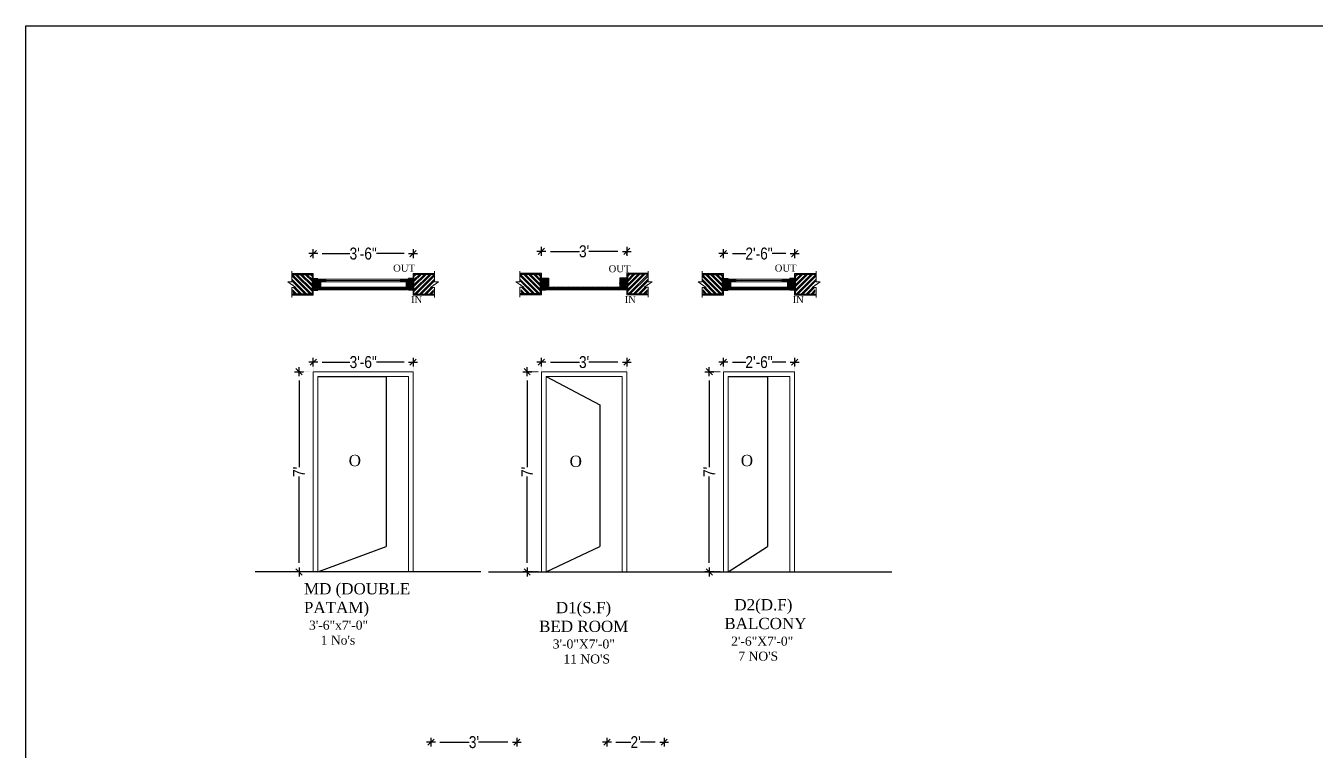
# Model space of a CAD drawing. Extents: x 187966 to 202201, y 659574 to 1343694.
# Drawn here: x 193077 to 193618, y 664201 to 664504 of the extents above; entities that cross this region are included whole.
import ezdxf
from ezdxf.lldxf.tags import DXFTag

# ---------------------------------------------------------------- set-up
doc = ezdxf.new("R2010")
doc.units = 0
doc.header["$MEASUREMENT"] = 0
doc.header["$PDMODE"] = 32
doc.linetypes.add('DOT2', pattern=[3.175, 0, -3.175])
for name, color, linetype, lineweight in [('A-Wall', 7, 'Continuous', 30), ('ar-DOOR-WOOD', 44, 'Continuous', 0), ('AR-TEXT', 163, 'Continuous', 9), ('dim.', 84, 'Continuous', 25), ('DOORS', 255, 'Continuous', 5), ('seal', 8, 'Continuous', 0), ('Text', 55, 'Continuous', 25), ('wall', 1, 'Continuous', 30), ('wall hatch', 253, 'Continuous', 13)]:
    doc.layers.add(name, color=color, linetype=linetype, lineweight=lineweight)
doc.styles.add('AA_05.00', font='ARIALN.TTF', dxfattribs={"height": 5})
doc.styles.get("Standard").update_dxf_attribs({"font": 'stylu.ttf', "height": 7})
tags = doc.linetypes.add('DASHED2', pattern=[0.375, 0.25, -0.125]).pattern_tags.tags
tags[6:7] = [DXFTag(74, 4), DXFTag(75, 0), DXFTag(340, '0'), DXFTag(46, 1.0), DXFTag(50, 0.0), DXFTag(44, 0.0), DXFTag(45, 0.0)]
tags[4:5] = [DXFTag(74, 4), DXFTag(75, 0), DXFTag(340, '0'), DXFTag(46, 1.0), DXFTag(50, 0.0), DXFTag(44, 0.0), DXFTag(45, 0.0)]
doc.dimstyles.new('AA_05.00', dxfattribs={"dimtxt": 5, "dimasz": 3.75, "dimexe": 0.18, "dimexo": 0.0625, "dimgap": 0.09, "dimtad": 0, "dimdec": 1, "dimzin": 0, "dimdsep": 46, "dimlunit": 4, "dimtxsty": 'AA_05.00', "dimblk": 'DIM ARROW', "dimcen": 0.09, "dimclrd": 9, "dimclre": 256, "dimadec": 0, "dimazin": 0, "dimtfac": 1, "dimtdec": 1, "dimtofl": 0, "dimtmove": 0, "dimatfit": 3, "dimfxl": 1, "dimtolj": 1, "dimtzin": 0, "dimlwd": -1, "dimarcsym": 0})
pattern_1 = [(225, (-3859418.1209, 9039102.56186), (0.449012806053, -0.449012806053), []), (225, (-3859418.5699, 9039102.56186), (0.449012806053, -0.449012806053), [0.79375, -0.15875, 0, -0.15875])]
pattern_2 = [(225, (416712.19905, 660215.009), (0.3479856207, -0.3479856207), []), (225, (416711.85107, 660215.009), (0.3479856207, -0.3479856207), [0.6151574803, -0.1230314961, 0, -0.1230314961])]
pattern_3 = [(225, (-3859425.80545, 9039104.3246), (0.449012806053, -0.449012806053), []), (225, (-3859426.25446, 9039104.3246), (0.449012806053, -0.449012806053), [0.79375, -0.15875, 0, -0.15875])]

# ---------------------------------------------------------------- blocks, each defined once
blk = doc.blocks.new('DIM ARROW')
at = {"color": 3, "ltscale": 0.1}
for p, q in [((-0.5, 0), (0.5, 0)), ((-0.35, -0.35), (0.35, 0.35)), ((0, 0.5), (0, -0.5))]:
    blk.add_line(p, q, dxfattribs=at)
blk = doc.blocks.new('*D93')
at = {"layer": 'DEFPOINTS', "color": 0, "ltscale": 0.1, "transparency": 16777216}
for p in [(193196.19, 664359.32), (193191.57, 664275.32), (193196.19, 664275.32)]:
    blk.add_point(p, dxfattribs=at)
at = {"layer": 'dim.', "linetype": 'DOT2', "lineweight": -2, "ltscale": 0.1, "transparency": 16777216}
for p, q in [((193196.12, 664359.32), (193191.39, 664359.32)), ((193196.12, 664275.32), (193191.39, 664275.32))]:
    blk.add_line(p, q, dxfattribs=at)
at = {"layer": 'dim.', "color": 9, "ltscale": 0.1, "transparency": 16777216}
for p, q in [((193191.57, 664355.57), (193191.57, 664319.27)), ((193191.57, 664279.07), (193191.57, 664315.36))]:
    blk.add_line(p, q, dxfattribs=at)
at = {"layer": 'dim.', "color": 9, "ltscale": 0.1, "transparency": 16777216, "xscale": 3.75, "yscale": 3.75, "zscale": 3.75}
for p, rotation in [((193191.57, 664359.32), 90), ((193191.57, 664275.32), 270)]:
    blk.add_blockref('DIM ARROW', p, dxfattribs=dict(at, rotation=rotation))
at = {"layer": 'dim.', "color": 0, "ltscale": 0.1, "transparency": 16777216, "insert": (193191.57, 664317.32), "char_height": 5, "attachment_point": 5, "rotation": 90, "style": 'AA_05.00'}
blk.add_mtext("\\A1;7'", dxfattribs=at)
blk = doc.blocks.new('*D94')
at = {"layer": 'DEFPOINTS', "color": 0, "ltscale": 0.1, "transparency": 16777216}
for p in [(193239.39, 664363.34), (193197.52, 664359.32), (193239.39, 664359.32)]:
    blk.add_point(p, dxfattribs=at)
at = {"layer": 'dim.', "linetype": 'DOT2', "lineweight": -2, "ltscale": 0.1, "transparency": 16777216}
for p, q in [((193197.52, 664359.38), (193197.52, 664363.52)), ((193239.39, 664359.38), (193239.39, 664363.52))]:
    blk.add_line(p, q, dxfattribs=at)
at = {"layer": 'dim.', "color": 9, "ltscale": 0.1, "transparency": 16777216}
for p, q in [((193201.27, 664363.34), (193212.91, 664363.34)), ((193235.64, 664363.34), (193224, 664363.34))]:
    blk.add_line(p, q, dxfattribs=at)
at = {"layer": 'dim.', "color": 9, "ltscale": 0.1, "transparency": 16777216, "xscale": 3.75, "yscale": 3.75, "zscale": 3.75, "rotation": 180}
blk.add_blockref('DIM ARROW', (193197.52, 664363.34), dxfattribs=at)
at = {"layer": 'dim.', "color": 9, "ltscale": 0.1, "transparency": 16777216, "xscale": 3.75, "yscale": 3.75, "zscale": 3.75}
blk.add_blockref('DIM ARROW', (193239.39, 664363.34), dxfattribs=at)
at = {"layer": 'dim.', "color": 0, "ltscale": 0.1, "transparency": 16777216, "insert": (193218.46, 664363.34), "char_height": 5, "attachment_point": 5, "style": 'AA_05.00'}
blk.add_mtext('\\A1;3\'-6"', dxfattribs=at)
blk = doc.blocks.new('*D95')
at = {"layer": 'DEFPOINTS', "color": 0, "ltscale": 0.1, "transparency": 16777216}
for p in [(193197.52, 664408.87), (193239.39, 664408.87), (193239.39, 664408.87)]:
    blk.add_point(p, dxfattribs=at)
at = {"layer": 'dim.', "linetype": 'DOT2', "lineweight": -2, "ltscale": 0.1, "transparency": 16777216}
for p, q in [((193197.52, 664408.94), (193197.52, 664409.05)), ((193239.39, 664408.94), (193239.39, 664409.05))]:
    blk.add_line(p, q, dxfattribs=at)
at = {"layer": 'dim.', "color": 9, "ltscale": 0.1, "transparency": 16777216}
for p, q in [((193201.27, 664408.87), (193212.91, 664408.87)), ((193235.64, 664408.87), (193224, 664408.87))]:
    blk.add_line(p, q, dxfattribs=at)
at = {"layer": 'dim.', "color": 9, "ltscale": 0.1, "transparency": 16777216, "xscale": 3.75, "yscale": 3.75, "zscale": 3.75, "rotation": 180}
blk.add_blockref('DIM ARROW', (193197.52, 664408.87), dxfattribs=at)
at = {"layer": 'dim.', "color": 9, "ltscale": 0.1, "transparency": 16777216, "xscale": 3.75, "yscale": 3.75, "zscale": 3.75}
blk.add_blockref('DIM ARROW', (193239.39, 664408.87), dxfattribs=at)
at = {"layer": 'dim.', "color": 0, "ltscale": 0.1, "transparency": 16777216, "insert": (193218.46, 664408.87), "char_height": 5, "attachment_point": 5, "style": 'AA_05.00'}
blk.add_mtext('\\A1;3\'-6"', dxfattribs=at)
blk = doc.blocks.new('*D96')
at = {"layer": 'DEFPOINTS', "color": 0, "ltscale": 0.1, "transparency": 16777216}
for p in [(193291.93, 664359.32), (193287.31, 664275.32), (193291.93, 664275.32)]:
    blk.add_point(p, dxfattribs=at)
at = {"layer": 'dim.', "linetype": 'DOT2', "lineweight": -2, "ltscale": 0.1, "transparency": 16777216}
for p, q in [((193291.87, 664359.32), (193287.13, 664359.32)), ((193291.87, 664275.32), (193287.13, 664275.32))]:
    blk.add_line(p, q, dxfattribs=at)
at = {"layer": 'dim.', "color": 9, "ltscale": 0.1, "transparency": 16777216}
for p, q in [((193287.31, 664355.57), (193287.31, 664319.27)), ((193287.31, 664279.07), (193287.31, 664315.36))]:
    blk.add_line(p, q, dxfattribs=at)
at = {"layer": 'dim.', "color": 9, "ltscale": 0.1, "transparency": 16777216, "xscale": 3.75, "yscale": 3.75, "zscale": 3.75}
for p, rotation in [((193287.31, 664359.32), 90), ((193287.31, 664275.32), 270)]:
    blk.add_blockref('DIM ARROW', p, dxfattribs=dict(at, rotation=rotation))
at = {"layer": 'dim.', "color": 0, "ltscale": 0.1, "transparency": 16777216, "insert": (193287.31, 664317.32), "char_height": 5, "attachment_point": 5, "rotation": 90, "style": 'AA_05.00'}
blk.add_mtext("\\A1;7'", dxfattribs=at)
blk = doc.blocks.new('*D97')
at = {"layer": 'DEFPOINTS', "color": 0, "ltscale": 0.1, "transparency": 16777216}
for p in [(193329.14, 664363.34), (193293.27, 664359.32), (193329.14, 664359.32)]:
    blk.add_point(p, dxfattribs=at)
at = {"layer": 'dim.', "linetype": 'DOT2', "lineweight": -2, "ltscale": 0.1, "transparency": 16777216}
for p, q in [((193293.27, 664359.38), (193293.27, 664363.52)), ((193329.14, 664359.38), (193329.14, 664363.52))]:
    blk.add_line(p, q, dxfattribs=at)
at = {"layer": 'dim.', "color": 9, "ltscale": 0.1, "transparency": 16777216}
for p, q in [((193297.02, 664363.34), (193309.23, 664363.34)), ((193325.39, 664363.34), (193313.18, 664363.34))]:
    blk.add_line(p, q, dxfattribs=at)
at = {"layer": 'dim.', "color": 9, "ltscale": 0.1, "transparency": 16777216, "xscale": 3.75, "yscale": 3.75, "zscale": 3.75, "rotation": 180}
blk.add_blockref('DIM ARROW', (193293.27, 664363.34), dxfattribs=at)
at = {"layer": 'dim.', "color": 9, "ltscale": 0.1, "transparency": 16777216, "xscale": 3.75, "yscale": 3.75, "zscale": 3.75}
blk.add_blockref('DIM ARROW', (193329.14, 664363.34), dxfattribs=at)
at = {"layer": 'dim.', "color": 0, "ltscale": 0.1, "transparency": 16777216, "insert": (193311.2, 664363.34), "char_height": 5, "attachment_point": 5, "style": 'AA_05.00'}
blk.add_mtext("\\A1;3'", dxfattribs=at)
blk = doc.blocks.new('*D98')
at = {"layer": 'DEFPOINTS', "color": 0, "ltscale": 0.1, "transparency": 16777216}
for p in [(193329.14, 664409.82), (193293.27, 664408.45), (193329.14, 664408.45)]:
    blk.add_point(p, dxfattribs=at)
at = {"layer": 'dim.', "linetype": 'DOT2', "lineweight": -2, "ltscale": 0.1, "transparency": 16777216}
for p, q in [((193293.27, 664408.51), (193293.27, 664410)), ((193329.14, 664408.51), (193329.14, 664410))]:
    blk.add_line(p, q, dxfattribs=at)
at = {"layer": 'dim.', "color": 9, "ltscale": 0.1, "transparency": 16777216}
for p, q in [((193297.02, 664409.82), (193309.23, 664409.82)), ((193325.39, 664409.82), (193313.18, 664409.82))]:
    blk.add_line(p, q, dxfattribs=at)
at = {"layer": 'dim.', "color": 9, "ltscale": 0.1, "transparency": 16777216, "xscale": 3.75, "yscale": 3.75, "zscale": 3.75, "rotation": 180}
blk.add_blockref('DIM ARROW', (193293.27, 664409.82), dxfattribs=at)
at = {"layer": 'dim.', "color": 9, "ltscale": 0.1, "transparency": 16777216, "xscale": 3.75, "yscale": 3.75, "zscale": 3.75}
blk.add_blockref('DIM ARROW', (193329.14, 664409.82), dxfattribs=at)
at = {"layer": 'dim.', "color": 0, "ltscale": 0.1, "transparency": 16777216, "insert": (193311.2, 664409.82), "char_height": 5, "attachment_point": 5, "style": 'AA_05.00'}
blk.add_mtext("\\A1;3'", dxfattribs=at)
blk = doc.blocks.new('*D99')
at = {"layer": 'DEFPOINTS', "color": 0, "ltscale": 0.1, "transparency": 16777216}
for p in [(193368.34, 664359.32), (193363.72, 664275.32), (193368.34, 664275.32)]:
    blk.add_point(p, dxfattribs=at)
at = {"layer": 'dim.', "linetype": 'DOT2', "lineweight": -2, "ltscale": 0.1, "transparency": 16777216}
for p, q in [((193368.28, 664359.32), (193363.54, 664359.32)), ((193368.28, 664275.32), (193363.54, 664275.32))]:
    blk.add_line(p, q, dxfattribs=at)
at = {"layer": 'dim.', "color": 9, "ltscale": 0.1, "transparency": 16777216}
for p, q in [((193363.72, 664355.57), (193363.72, 664319.27)), ((193363.72, 664279.07), (193363.72, 664315.36))]:
    blk.add_line(p, q, dxfattribs=at)
at = {"layer": 'dim.', "color": 9, "ltscale": 0.1, "transparency": 16777216, "xscale": 3.75, "yscale": 3.75, "zscale": 3.75}
for p, rotation in [((193363.72, 664359.32), 90), ((193363.72, 664275.32), 270)]:
    blk.add_blockref('DIM ARROW', p, dxfattribs=dict(at, rotation=rotation))
at = {"layer": 'dim.', "color": 0, "ltscale": 0.1, "transparency": 16777216, "insert": (193363.72, 664317.32), "char_height": 5, "attachment_point": 5, "rotation": 90, "style": 'AA_05.00'}
blk.add_mtext("\\A1;7'", dxfattribs=at)
blk = doc.blocks.new('*D100')
at = {"layer": 'DEFPOINTS', "color": 0, "ltscale": 0.1, "transparency": 16777216}
for p in [(193399.55, 664363.34), (193369.68, 664359.32), (193399.55, 664359.32)]:
    blk.add_point(p, dxfattribs=at)
at = {"layer": 'dim.', "linetype": 'DOT2', "lineweight": -2, "ltscale": 0.1, "transparency": 16777216}
for p, q in [((193369.68, 664359.38), (193369.68, 664363.52)), ((193399.55, 664359.38), (193399.55, 664363.52))]:
    blk.add_line(p, q, dxfattribs=at)
at = {"layer": 'dim.', "color": 9, "ltscale": 0.1, "transparency": 16777216}
for p, q in [((193373.43, 664363.34), (193379.03, 664363.34)), ((193395.8, 664363.34), (193390.19, 664363.34))]:
    blk.add_line(p, q, dxfattribs=at)
at = {"layer": 'dim.', "color": 9, "ltscale": 0.1, "transparency": 16777216, "xscale": 3.75, "yscale": 3.75, "zscale": 3.75, "rotation": 180}
blk.add_blockref('DIM ARROW', (193369.68, 664363.34), dxfattribs=at)
at = {"layer": 'dim.', "color": 9, "ltscale": 0.1, "transparency": 16777216, "xscale": 3.75, "yscale": 3.75, "zscale": 3.75}
blk.add_blockref('DIM ARROW', (193399.55, 664363.34), dxfattribs=at)
at = {"layer": 'dim.', "color": 0, "ltscale": 0.1, "transparency": 16777216, "insert": (193384.61, 664363.34), "char_height": 5, "attachment_point": 5, "style": 'AA_05.00'}
blk.add_mtext('\\A1;2\'-6"', dxfattribs=at)
blk = doc.blocks.new('*D101')
at = {"layer": 'DEFPOINTS', "color": 0, "ltscale": 0.1, "transparency": 16777216}
for p in [(193369.68, 664408.87), (193399.55, 664408.87), (193399.55, 664408.87)]:
    blk.add_point(p, dxfattribs=at)
at = {"layer": 'dim.', "linetype": 'DOT2', "lineweight": -2, "ltscale": 0.1, "transparency": 16777216}
for p, q in [((193369.68, 664408.94), (193369.68, 664409.05)), ((193399.55, 664408.94), (193399.55, 664409.05))]:
    blk.add_line(p, q, dxfattribs=at)
at = {"layer": 'dim.', "color": 9, "ltscale": 0.1, "transparency": 16777216}
for p, q in [((193373.43, 664408.87), (193379.03, 664408.87)), ((193395.8, 664408.87), (193390.19, 664408.87))]:
    blk.add_line(p, q, dxfattribs=at)
at = {"layer": 'dim.', "color": 9, "ltscale": 0.1, "transparency": 16777216, "xscale": 3.75, "yscale": 3.75, "zscale": 3.75, "rotation": 180}
blk.add_blockref('DIM ARROW', (193369.68, 664408.87), dxfattribs=at)
at = {"layer": 'dim.', "color": 9, "ltscale": 0.1, "transparency": 16777216, "xscale": 3.75, "yscale": 3.75, "zscale": 3.75}
blk.add_blockref('DIM ARROW', (193399.55, 664408.87), dxfattribs=at)
at = {"layer": 'dim.', "color": 0, "ltscale": 0.1, "transparency": 16777216, "insert": (193384.61, 664408.87), "char_height": 5, "attachment_point": 5, "style": 'AA_05.00'}
blk.add_mtext('\\A1;2\'-6"', dxfattribs=at)
blk = doc.blocks.new('*D142')
at = {"layer": 'DEFPOINTS', "color": 0, "ltscale": 0.1, "transparency": 16777216}
for p in [(193246.95, 664203.88), (193282.95, 664203.88), (193282.95, 664203.88)]:
    blk.add_point(p, dxfattribs=at)
at = {"layer": 'dim.', "linetype": 'DOT2', "lineweight": -2, "ltscale": 0.1, "transparency": 16777216}
for p, q in [((193246.95, 664203.94), (193246.95, 664204.06)), ((193282.95, 664203.94), (193282.95, 664204.06))]:
    blk.add_line(p, q, dxfattribs=at)
at = {"layer": 'dim.', "color": 9, "ltscale": 0.1, "transparency": 16777216}
for p, q in [((193250.7, 664203.88), (193262.97, 664203.88)), ((193279.2, 664203.88), (193266.92, 664203.88))]:
    blk.add_line(p, q, dxfattribs=at)
at = {"layer": 'dim.', "color": 9, "ltscale": 0.1, "transparency": 16777216, "xscale": 3.75, "yscale": 3.75, "zscale": 3.75, "rotation": 180}
blk.add_blockref('DIM ARROW', (193246.95, 664203.88), dxfattribs=at)
at = {"layer": 'dim.', "color": 9, "ltscale": 0.1, "transparency": 16777216, "xscale": 3.75, "yscale": 3.75, "zscale": 3.75}
blk.add_blockref('DIM ARROW', (193282.95, 664203.88), dxfattribs=at)
at = {"layer": 'dim.', "color": 0, "ltscale": 0.1, "transparency": 16777216, "insert": (193264.95, 664203.88), "char_height": 5, "attachment_point": 5, "style": 'AA_05.00'}
blk.add_mtext("\\A1;3'", dxfattribs=at)
blk = doc.blocks.new('*D151')
at = {"layer": 'DEFPOINTS', "color": 0, "ltscale": 0.1, "transparency": 16777216}
for p in [(193320.81, 664203.88), (193344.8, 664203.88), (193344.8, 664203.88)]:
    blk.add_point(p, dxfattribs=at)
at = {"layer": 'dim.', "linetype": 'DOT2', "lineweight": -2, "ltscale": 0.1, "transparency": 16777216}
for p, q in [((193320.81, 664203.94), (193320.81, 664204.06)), ((193344.8, 664203.94), (193344.8, 664204.06))]:
    blk.add_line(p, q, dxfattribs=at)
at = {"layer": 'dim.', "color": 9, "ltscale": 0.1, "transparency": 16777216}
for p, q in [((193324.56, 664203.88), (193330.8, 664203.88)), ((193341.05, 664203.88), (193334.82, 664203.88))]:
    blk.add_line(p, q, dxfattribs=at)
at = {"layer": 'dim.', "color": 9, "ltscale": 0.1, "transparency": 16777216, "xscale": 3.75, "yscale": 3.75, "zscale": 3.75, "rotation": 180}
blk.add_blockref('DIM ARROW', (193320.81, 664203.88), dxfattribs=at)
at = {"layer": 'dim.', "color": 9, "ltscale": 0.1, "transparency": 16777216, "xscale": 3.75, "yscale": 3.75, "zscale": 3.75}
blk.add_blockref('DIM ARROW', (193344.8, 664203.88), dxfattribs=at)
at = {"layer": 'dim.', "color": 0, "ltscale": 0.1, "transparency": 16777216, "insert": (193332.81, 664203.88), "char_height": 5, "attachment_point": 5, "style": 'AA_05.00'}
blk.add_mtext("\\A1;2'", dxfattribs=at)

msp = doc.modelspace()

# ---------------------------------------------------------------- hatches: boundary and pattern name
at = {"layer": 'ar-DOOR-WOOD'}
h = msp.add_hatch(dxfattribs=at)
h.set_pattern_fill('ANSI35', color=256, scale=0.1, angle=180, style=0)
h.set_pattern_definition(pattern_1)
h.paths.add_polyline_path([(193197.52, 664393.57), (193199.49, 664393.57), (193199.49, 664395.15), (193200.48, 664395.15), (193200.48, 664396.92), (193199.49, 664396.92), (193199.49, 664398.49), (193197.52, 664398.49)])
h = msp.add_hatch(dxfattribs=at)
h.set_pattern_fill('ANSI35', color=256, scale=0.1, angle=180, style=0)
h.set_pattern_definition(pattern_1)
h.paths.add_polyline_path([(193239.39, 664398.49), (193237.43, 664398.49), (193237.43, 664396.92), (193236.44, 664396.92), (193236.44, 664394.95), (193237.43, 664394.95), (193237.43, 664393.57), (193239.39, 664393.57)])
h = msp.add_hatch(dxfattribs=at)
h.set_pattern_fill('ANSI35', color=256, scale=0.1, angle=180, style=0)
h.set_pattern_definition(pattern_3)
h.paths.add_polyline_path([(193296.22, 664398.55), (193293.27, 664398.55), (193293.27, 664393.63), (193295.24, 664393.63), (193295.24, 664395.21), (193296.22, 664395.21)])
h = msp.add_hatch(dxfattribs=at)
h.set_pattern_fill('ANSI35', color=256, scale=0.1, angle=180, style=0)
h.set_pattern_definition(pattern_3)
h.paths.add_polyline_path([(193329.14, 664398.55), (193326.18, 664398.55), (193326.18, 664395.01), (193327.17, 664395.01), (193327.17, 664393.63), (193329.14, 664393.63)])
h = msp.add_hatch(dxfattribs=at)
h.set_pattern_fill('ANSI35', color=256, scale=0.1, angle=180, style=0)
h.set_pattern_definition([(225, (-3859245.968, 9039102.56186), (0.449012806053, -0.449012806053), []), (225, (-3859246.417, 9039102.56186), (0.449012806053, -0.449012806053), [0.79375, -0.15875, 0, -0.15875])])
h.paths.add_polyline_path([(193369.68, 664393.57), (193371.65, 664393.57), (193371.65, 664395.15), (193372.63, 664395.15), (193372.63, 664396.92), (193371.65, 664396.92), (193371.65, 664398.49), (193369.68, 664398.49)])
h = msp.add_hatch(dxfattribs=at)
h.set_pattern_fill('ANSI35', color=256, scale=0.1, angle=180, style=0)
h.set_pattern_definition([(225, (-3859257.968, 9039102.56186), (0.449012806053, -0.449012806053), []), (225, (-3859258.417, 9039102.56186), (0.449012806053, -0.449012806053), [0.79375, -0.15875, 0, -0.15875])])
h.paths.add_polyline_path([(193399.55, 664398.49), (193397.58, 664398.49), (193397.58, 664396.92), (193396.59, 664396.92), (193396.59, 664394.95), (193397.58, 664394.95), (193397.58, 664393.57), (193399.55, 664393.57)])
h = msp.add_hatch(dxfattribs=at)
h.set_pattern_fill('ANSI35', color=256, scale=1.968504, angle=180, style=0)
h.set_pattern_definition(pattern_2)
h.paths.add_polyline_path([(193199.81, 664397.05), (193199.81, 664398.2), (193202.76, 664398.2), (193202.76, 664397.63), (193202.76, 664397.39), (193202.76, 664397.05)])
h = msp.add_hatch(dxfattribs=at)
h.set_pattern_fill('ANSI35', color=256, scale=1.968504, angle=180, style=0)
h.set_pattern_definition(pattern_2)
h.paths.add_polyline_path([(193199.81, 664394.81), (193199.81, 664393.67), (193237.11, 664393.75), (193237.11, 664394.32), (193237.11, 664394.48), (193237.11, 664394.81)])
h = msp.add_hatch(dxfattribs=at)
h.set_pattern_fill('ANSI35', color=256, scale=1.968504, angle=180, style=0)
h.set_pattern_definition([(225, (416746.54944, 660215.009), (0.3479856207, -0.3479856207), []), (225, (416746.20146, 660215.009), (0.3479856207, -0.3479856207), [0.6151574803, -0.1230314961, 0, -0.1230314961])])
h.paths.add_polyline_path([(193234.16, 664397.05), (193234.16, 664398.2), (193237.11, 664398.2), (193237.11, 664397.63), (193237.11, 664397.39), (193237.11, 664397.05)])
h = msp.add_hatch(dxfattribs=at)
h.set_pattern_fill('ANSI35', color=256, scale=0.1, angle=180, style=0)
h.set_pattern_definition(pattern_3)
h.paths.add_polyline_path([(193326.85, 664393.73), (193326.85, 664394.87), (193295.55, 664394.87), (193295.55, 664393.73)])
h = msp.add_hatch(dxfattribs=at)
h.set_pattern_fill('ANSI35', color=256, scale=1.968504, angle=180, style=0)
h.set_pattern_definition([(225, (416884.35197, 660215.009), (0.3479856207, -0.3479856207), []), (225, (416884.004, 660215.009), (0.3479856207, -0.3479856207), [0.6151574803, -0.1230314961, 0, -0.1230314961])])
h.paths.add_polyline_path([(193371.96, 664397.05), (193371.96, 664398.2), (193374.91, 664398.2), (193374.91, 664397.63), (193374.91, 664397.39), (193374.91, 664397.05)])
h = msp.add_hatch(dxfattribs=at)
h.set_pattern_fill('ANSI35', color=256, scale=1.968504, angle=180, style=0)
h.set_pattern_definition([(225, (416872.35197, 660215.009), (0.3479856207, -0.3479856207), []), (225, (416872.004, 660215.009), (0.3479856207, -0.3479856207), [0.6151574803, -0.1230314961, 0, -0.1230314961])])
h.paths.add_polyline_path([(193371.96, 664394.81), (193371.96, 664393.67), (193397.26, 664393.75), (193397.26, 664394.32), (193397.26, 664394.48), (193397.26, 664394.81)])
h = msp.add_hatch(dxfattribs=at)
h.set_pattern_fill('ANSI35', color=256, scale=1.968504, angle=180, style=0)
h.set_pattern_definition([(225, (416906.70236, 660215.009), (0.3479856207, -0.3479856207), []), (225, (416906.3544, 660215.009), (0.3479856207, -0.3479856207), [0.6151574803, -0.1230314961, 0, -0.1230314961])])
h.paths.add_polyline_path([(193394.31, 664397.05), (193394.31, 664398.2), (193397.26, 664398.2), (193397.26, 664397.63), (193397.26, 664397.39), (193397.26, 664397.05)])
at = {"layer": 'wall hatch'}
h = msp.add_hatch(dxfattribs=at)
h.set_pattern_fill('ANSI32', color=256, scale=3.937008, style=0)
h.set_pattern_definition([(135, (418067.4922, 668582.093), (1.043956862, 1.043956862), []), (135, (418066.7962, 668582.093), (1.043956862, 1.043956862), [])])
h.paths.add_polyline_path([(193190.21, 664394.72), (193188.76, 664395.72), (193188.6, 664400.17), (193197.13, 664400.17), (193197.13, 664391.9), (193188.89, 664391.9), (193188.79, 664394.72), (193189.31, 664394.72)])
h = msp.add_hatch(dxfattribs=at)
h.set_pattern_fill('ANSI32', color=256, scale=3.937008, style=0)
h.set_pattern_definition([(45, (-31630.5729, 668582.093), (-1.043956862, 1.043956862), []), (45, (-31629.8769, 668582.093), (-1.043956862, 1.043956862), [])])
h.paths.add_polyline_path([(193246.71, 664394.72), (193248.16, 664395.72), (193248.32, 664400.17), (193239.79, 664400.17), (193239.79, 664391.9), (193248.03, 664391.9), (193248.13, 664394.72), (193247.61, 664394.72)])
h = msp.add_hatch(dxfattribs=at)
h.set_pattern_fill('ANSI32', color=256, scale=3.937008, style=0)
h.set_pattern_definition([(135, (418163.2344, 668582.1557), (1.043956862, 1.043956862), []), (135, (418162.5385, 668582.1557), (1.043956862, 1.043956862), [])])
h.paths.add_polyline_path([(193285.95, 664394.78), (193284.5, 664395.78), (193284.34, 664400.23), (193292.87, 664400.23), (193292.87, 664391.96), (193284.63, 664391.96), (193284.53, 664394.78), (193285.06, 664394.78)])
h = msp.add_hatch(dxfattribs=at)
h.set_pattern_fill('ANSI32', color=256, scale=3.937008, style=0)
h.set_pattern_definition([(45, (-31540.8306, 668582.1557), (-1.043956862, 1.043956862), []), (45, (-31540.1346, 668582.1557), (-1.043956862, 1.043956862), [])])
h.paths.add_polyline_path([(193336.45, 664394.78), (193337.91, 664395.78), (193338.06, 664400.23), (193329.53, 664400.23), (193329.53, 664391.96), (193337.77, 664391.96), (193337.87, 664394.78), (193337.35, 664394.78)])
h = msp.add_hatch(dxfattribs=at)
h.set_pattern_fill('ANSI32', color=256, scale=3.937008, style=0)
h.set_pattern_definition([(135, (418239.6451, 668582.093), (1.043956862, 1.043956862), []), (135, (418238.9491, 668582.093), (1.043956862, 1.043956862), [])])
h.paths.add_polyline_path([(193362.36, 664394.72), (193360.91, 664395.72), (193360.75, 664400.17), (193369.28, 664400.17), (193369.28, 664391.9), (193361.04, 664391.9), (193360.94, 664394.72), (193361.47, 664394.72)])
h = msp.add_hatch(dxfattribs=at)
h.set_pattern_fill('ANSI32', color=256, scale=3.937008, style=0)
h.set_pattern_definition([(45, (-31470.42, 668582.093), (-1.043956862, 1.043956862), []), (45, (-31469.724, 668582.093), (-1.043956862, 1.043956862), [])])
h.paths.add_polyline_path([(193406.86, 664394.72), (193408.32, 664395.72), (193408.47, 664400.17), (193399.94, 664400.17), (193399.94, 664391.9), (193408.18, 664391.9), (193408.28, 664394.72), (193407.76, 664394.72)])

# ---------------------------------------------------------------- linework, layer by layer
at = {"layer": 'A-Wall'}
msp.add_lwpolyline([(193076.85, 664504.47), (194699.74, 664504.47), (194699.74, 663830.69), (193076.85, 663830.69)], close=True, dxfattribs=at)
at = {"layer": 'ar-DOOR-WOOD'}
for p, q in [((193202.76, 664397.63), (193234.16, 664397.63)), ((193374.91, 664397.63), (193394.31, 664397.63))]:
    msp.add_line(p, q, dxfattribs=at)
at = {"layer": 'DOORS'}
for p, q in [((193197.52, 664275.32), (193197.52, 664359.32)), ((193197.52, 664359.32), (193239.39, 664359.32)), ((193199.49, 664275.32), (193199.49, 664357.35)), ((193199.49, 664357.35), (193237.43, 664357.35)), ((193237.43, 664275.32), (193237.43, 664357.35)), ((193239.39, 664275.32), (193239.39, 664359.32)), ((193293.27, 664275.32), (193293.27, 664359.32)), ((193293.27, 664359.32), (193329.14, 664359.32)), ((193295.24, 664275.32), (193295.24, 664357.35)), ((193295.24, 664357.35), (193327.17, 664357.35)), ((193327.17, 664275.32), (193327.17, 664357.35)), ((193329.14, 664275.32), (193329.14, 664359.32)), ((193369.68, 664275.32), (193369.68, 664359.32)), ((193369.68, 664359.32), (193399.55, 664359.32)), ((193371.65, 664275.32), (193371.65, 664357.35)), ((193371.65, 664357.35), (193397.58, 664357.35)), ((193397.58, 664275.32), (193397.58, 664357.35)), ((193399.55, 664275.32), (193399.55, 664359.32))]:
    msp.add_line(p, q, dxfattribs=at)
at = {"layer": 'seal', "lineweight": 25, "ltscale": 0.005}
for p, q in [((193267.83, 664275.32), (193173.1, 664275.32)), ((193271.1, 664275.32), (193440.41, 664275.32))]:
    msp.add_line(p, q, dxfattribs=at)
at = {"layer": 'Text', "linetype": 'DASHED2', "lineweight": -2, "ltscale": 5}
for p, q in [((193199.49, 664357.35), (193228.09, 664357.27)), ((193228.09, 664357.27), (193228.09, 664286.05)), ((193295.24, 664357.35), (193317.83, 664345.4)), ((193371.65, 664357.35), (193388.24, 664357.27)), ((193388.24, 664357.27), (193388.24, 664286.05)), ((193317.83, 664345.4), (193317.83, 664286.05)), ((193199.49, 664275.32), (193228.09, 664286.05)), ((193295.24, 664275.32), (193317.83, 664286.05)), ((193371.65, 664275.32), (193388.24, 664286.05))]:
    msp.add_line(p, q, dxfattribs=at)
at = {"layer": 'wall', "lineweight": 5}
for p, q in [((193188.53, 664401.46), (193188.53, 664397.03)), ((193188.53, 664400.56), (193197.52, 664400.56)), ((193197.52, 664400.56), (193197.52, 664391.5)), ((193248.39, 664400.56), (193239.39, 664400.56)), ((193239.39, 664400.56), (193239.39, 664391.5)), ((193248.39, 664401.46), (193248.39, 664397.03)), ((193284.27, 664401.52), (193284.27, 664397.09)), ((193284.27, 664400.62), (193293.27, 664400.62)), ((193293.27, 664400.62), (193293.27, 664391.57)), ((193338.13, 664400.62), (193329.14, 664400.62)), ((193329.14, 664400.62), (193329.14, 664391.57)), ((193338.13, 664401.52), (193338.13, 664397.09)), ((193360.68, 664401.46), (193360.68, 664397.03)), ((193360.68, 664400.56), (193369.68, 664400.56)), ((193369.68, 664400.56), (193369.68, 664391.5)), ((193408.54, 664400.56), (193399.55, 664400.56)), ((193399.55, 664400.56), (193399.55, 664391.5)), ((193408.54, 664401.46), (193408.54, 664397.03)), ((193188.53, 664397.03), (193186.85, 664397.03)), ((193186.85, 664397.03), (193190.21, 664394.72)), ((193188.53, 664394.72), (193188.53, 664390.5)), ((193190.21, 664394.72), (193188.53, 664394.72)), ((193199.81, 664398.2), (193237.11, 664398.2)), ((193199.81, 664398.2), (193199.81, 664397.05)), ((193237.11, 664397.05), (193199.81, 664397.05)), ((193237.11, 664394.81), (193199.81, 664394.81)), ((193199.81, 664394.81), (193199.81, 664393.67)), ((193199.81, 664393.67), (193237.11, 664393.67)), ((193202.76, 664397.05), (193202.76, 664398.2)), ((193234.16, 664397.05), (193234.16, 664398.2)), ((193237.11, 664398.2), (193237.11, 664397.05)), ((193237.11, 664394.81), (193237.11, 664393.67)), ((193250.07, 664397.03), (193246.71, 664394.72)), ((193246.71, 664394.72), (193248.39, 664394.72)), ((193248.39, 664397.03), (193250.07, 664397.03)), ((193248.39, 664394.72), (193248.39, 664390.5)), ((193284.27, 664397.09), (193282.59, 664397.09)), ((193282.59, 664397.09), (193285.95, 664394.78)), ((193284.27, 664394.78), (193284.27, 664390.56)), ((193285.95, 664394.78), (193284.27, 664394.78)), ((193326.85, 664394.87), (193295.55, 664394.87)), ((193295.55, 664393.73), (193295.55, 664394.87)), ((193295.55, 664393.73), (193326.85, 664393.73)), ((193326.85, 664393.73), (193326.85, 664394.87)), ((193339.81, 664397.09), (193336.45, 664394.78)), ((193336.45, 664394.78), (193338.13, 664394.78)), ((193338.13, 664397.09), (193339.81, 664397.09)), ((193338.13, 664394.78), (193338.13, 664390.56)), ((193360.68, 664397.03), (193359, 664397.03)), ((193359, 664397.03), (193362.36, 664394.72)), ((193360.68, 664394.72), (193360.68, 664390.5)), ((193362.36, 664394.72), (193360.68, 664394.72)), ((193371.96, 664398.2), (193397.26, 664398.2)), ((193371.96, 664398.2), (193371.96, 664397.05)), ((193397.26, 664397.05), (193371.96, 664397.05)), ((193397.26, 664394.81), (193371.96, 664394.81)), ((193371.96, 664394.81), (193371.96, 664393.67)), ((193371.96, 664393.67), (193397.26, 664393.67)), ((193374.91, 664397.05), (193374.91, 664398.2)), ((193394.31, 664397.05), (193394.31, 664398.2)), ((193397.26, 664398.2), (193397.26, 664397.05)), ((193397.26, 664394.81), (193397.26, 664393.67)), ((193410.22, 664397.03), (193406.86, 664394.72)), ((193406.86, 664394.72), (193408.54, 664394.72)), ((193408.54, 664397.03), (193410.22, 664397.03)), ((193408.54, 664394.72), (193408.54, 664390.5)), ((193197.52, 664391.5), (193188.53, 664391.5)), ((193239.39, 664391.5), (193248.39, 664391.5)), ((193293.27, 664391.57), (193284.27, 664391.57)), ((193329.14, 664391.57), (193338.13, 664391.57)), ((193369.68, 664391.5), (193360.68, 664391.5)), ((193399.55, 664391.5), (193408.54, 664391.5))]:
    msp.add_line(p, q, dxfattribs=at)
at = {"layer": 'wall'}
for p, q in [((193188.53, 664400.17), (193197.13, 664400.17)), ((193197.13, 664391.9), (193197.13, 664400.17)), ((193197.52, 664398.49), (193199.49, 664398.49)), ((193197.52, 664398.49), (193197.52, 664393.57)), ((193199.49, 664396.92), (193199.49, 664398.49)), ((193239.39, 664398.49), (193237.43, 664398.49)), ((193237.43, 664396.92), (193237.43, 664398.49)), ((193239.39, 664398.49), (193239.39, 664393.57)), ((193248.39, 664400.17), (193239.79, 664400.17)), ((193239.79, 664391.9), (193239.79, 664400.17)), ((193284.27, 664400.23), (193292.87, 664400.23)), ((193292.87, 664391.96), (193292.87, 664400.23)), ((193293.27, 664398.55), (193296.22, 664398.55)), ((193293.27, 664398.55), (193293.27, 664393.63)), ((193296.22, 664398.55), (193296.22, 664395.21)), ((193329.14, 664398.55), (193326.18, 664398.55)), ((193326.18, 664398.55), (193326.18, 664395.01)), ((193329.14, 664398.55), (193329.14, 664393.63)), ((193338.13, 664400.23), (193329.53, 664400.23)), ((193329.53, 664391.96), (193329.53, 664400.23)), ((193360.68, 664400.17), (193369.28, 664400.17)), ((193369.28, 664391.9), (193369.28, 664400.17)), ((193369.68, 664398.49), (193371.65, 664398.49)), ((193369.68, 664398.49), (193369.68, 664393.57)), ((193371.65, 664396.92), (193371.65, 664398.49)), ((193399.55, 664398.49), (193397.58, 664398.49)), ((193397.58, 664396.92), (193397.58, 664398.49)), ((193399.55, 664398.49), (193399.55, 664393.57)), ((193408.54, 664400.17), (193399.94, 664400.17)), ((193399.94, 664391.9), (193399.94, 664400.17)), ((193197.52, 664393.57), (193199.49, 664393.57)), ((193199.49, 664396.92), (193200.48, 664396.92)), ((193199.49, 664395.15), (193199.49, 664393.57)), ((193199.49, 664395.15), (193200.48, 664395.15)), ((193200.48, 664396.92), (193200.48, 664395.15)), ((193236.44, 664396.92), (193236.44, 664394.95)), ((193236.44, 664396.92), (193237.43, 664396.92)), ((193237.43, 664394.95), (193236.44, 664394.95)), ((193237.43, 664394.95), (193237.43, 664393.57)), ((193239.39, 664393.57), (193237.43, 664393.57)), ((193293.27, 664393.63), (193295.24, 664393.63)), ((193295.24, 664395.21), (193295.24, 664393.63)), ((193295.24, 664395.21), (193296.22, 664395.21)), ((193327.17, 664395.01), (193326.18, 664395.01)), ((193327.17, 664395.01), (193327.17, 664393.63)), ((193329.14, 664393.63), (193327.17, 664393.63)), ((193369.68, 664393.57), (193371.65, 664393.57)), ((193371.65, 664396.92), (193372.63, 664396.92)), ((193371.65, 664395.15), (193371.65, 664393.57)), ((193371.65, 664395.15), (193372.63, 664395.15)), ((193372.63, 664396.92), (193372.63, 664395.15)), ((193396.59, 664396.92), (193396.59, 664394.95)), ((193396.59, 664396.92), (193397.58, 664396.92)), ((193397.58, 664394.95), (193396.59, 664394.95)), ((193397.58, 664394.95), (193397.58, 664393.57)), ((193399.55, 664393.57), (193397.58, 664393.57)), ((193197.13, 664391.9), (193188.53, 664391.9)), ((193239.79, 664391.9), (193248.39, 664391.9)), ((193292.87, 664391.96), (193284.27, 664391.96)), ((193329.53, 664391.96), (193338.13, 664391.96)), ((193369.28, 664391.9), (193360.68, 664391.9)), ((193399.94, 664391.9), (193408.54, 664391.9))]:
    msp.add_line(p, q, dxfattribs=at)

# ---------------------------------------------------------------- texts
at = {"layer": 'AR-TEXT', "char_height": 4.7244, "attachment_point": 1}
for s, insert, width in [('\\pi0.4443;{\\fTimes New Roman|b0|i0|c0|p18;MD (DOUBLE \\PPATAM)\\P\\pi2.57;\\H0.8x;3\'-6"x7\'-0"\\P\\pi7.4561;1 No\'s}', (193193.15, 664270.63, -19463.01), 77.0789), ('\\pi11.28;{\\fTimes New Roman|b0|i0|c0|p18;D1(S.F)\\P\\pi4.235;BED ROOM\\P\\pi9.978;\\H0.8x;3\'-0"X7\'-0"\\P\\pi14.43;11 NO\'S}', (193288.06, 664262.72), 44.835), ('\\pi0.63061;{\\fTimes New Roman|b0|i0|c0|p18;  D2(D.F)\\P\\pi0;BALCONY\\P\\H0.8x;  2\'-6"X7\'-0"\\P\\pi4.43; 7 NO\'S}', (193370.05, 664263.92), 54.8807)]:
    msp.add_mtext(s, dxfattribs=dict(at, insert=insert, width=width))
at = {"layer": 'Text', "char_height": 5.9055, "width": 1.4334, "attachment_point": 3}
for s, insert in [('{\\fTimes New Roman|b0|i0|c0|p18;\\H0.5x;OUT}', (193240.21, 664404.28)), ('{\\fTimes New Roman|b0|i0|c0|p18;\\H0.5x;OUT}', (193330.65, 664404.02)), ('{\\fTimes New Roman|b0|i0|c0|p18;\\H0.5x;OUT}', (193400.37, 664404.28)), ('{\\fTimes New Roman|b0|i0|c0|p18;\\H0.5x;IN}', (193243.26, 664391.07)), ('{\\fTimes New Roman|b0|i0|c0|p18;\\H0.5x;IN}', (193332.93, 664391.08)), ('{\\fTimes New Roman|b0|i0|c0|p18;\\H0.5x;IN}', (193403.41, 664391.07))]:
    msp.add_mtext(s, dxfattribs=dict(at, insert=insert))
at = {"layer": 'Text', "ltscale": 5, "char_height": 4.7343, "width": 5.4871, "attachment_point": 7, "rotation": 0.0765}
for insert in [(193212.38, 664319.62), (193305.12, 664319.29), (193376.96, 664319.62)]:
    msp.add_mtext('\\A1;{\\fTimes New Roman|b0|i0|c0|p18;O}', dxfattribs=dict(at, insert=insert))

# ---------------------------------------------------------------- dimensions: what is measured, and where the dimension line sits
at = {"layer": 'dim.', "ltscale": 0.1}
for base, p1, p2, picture, middle in [((193239.39, 664408.87), (193197.52, 664408.87), (193239.39, 664408.87), '*D95', (193218.46, 664408.87)), ((193329.14, 664409.82), (193293.27, 664408.45), (193329.14, 664408.45), '*D98', (193311.2, 664409.82)), ((193399.55, 664408.87), (193369.68, 664408.87), (193399.55, 664408.87), '*D101', (193384.61, 664408.87))]:
    dim = msp.add_linear_dim(base=base, p1=p1, p2=p2, dimstyle='AA_05.00', override={"dimtmove": 1}, dxfattribs=at)
    dim.commit()
    dim.dimension.update_dxf_attribs({"geometry": picture, "text_midpoint": middle})
for base, p1, p2, picture, middle in [((193239.39, 664363.34), (193197.52, 664359.32), (193239.39, 664359.32), '*D94', (193218.46, 664363.34)), ((193329.14, 664363.34), (193293.27, 664359.32), (193329.14, 664359.32), '*D97', (193311.2, 664363.34)), ((193399.55, 664363.34), (193369.68, 664359.32), (193399.55, 664359.32), '*D100', (193384.61, 664363.34)), ((193282.95, 664203.88), (193246.95, 664203.88), (193282.95, 664203.88), '*D142', (193264.95, 664203.88)), ((193344.8, 664203.88), (193320.81, 664203.88), (193344.8, 664203.88), '*D151', (193332.81, 664203.88))]:
    dim = msp.add_linear_dim(base=base, p1=p1, p2=p2, dimstyle='AA_05.00', dxfattribs=at)
    dim.commit()
    dim.dimension.update_dxf_attribs({"geometry": picture, "text_midpoint": middle})
for base, p1, p2, picture, middle in [((193191.57, 664275.32), (193196.19, 664359.32), (193196.19, 664275.32), '*D93', (193191.57, 664317.32)), ((193287.31, 664275.32), (193291.93, 664359.32), (193291.93, 664275.32), '*D96', (193287.31, 664317.32)), ((193363.72, 664275.32), (193368.34, 664359.32), (193368.34, 664275.32), '*D99', (193363.72, 664317.32))]:
    dim = msp.add_linear_dim(base=base, p1=p1, p2=p2, angle=90, dimstyle='AA_05.00', dxfattribs=at)
    dim.commit()
    dim.dimension.update_dxf_attribs({"geometry": picture, "text_midpoint": middle})

doc.saveas('drawing.dxf')
